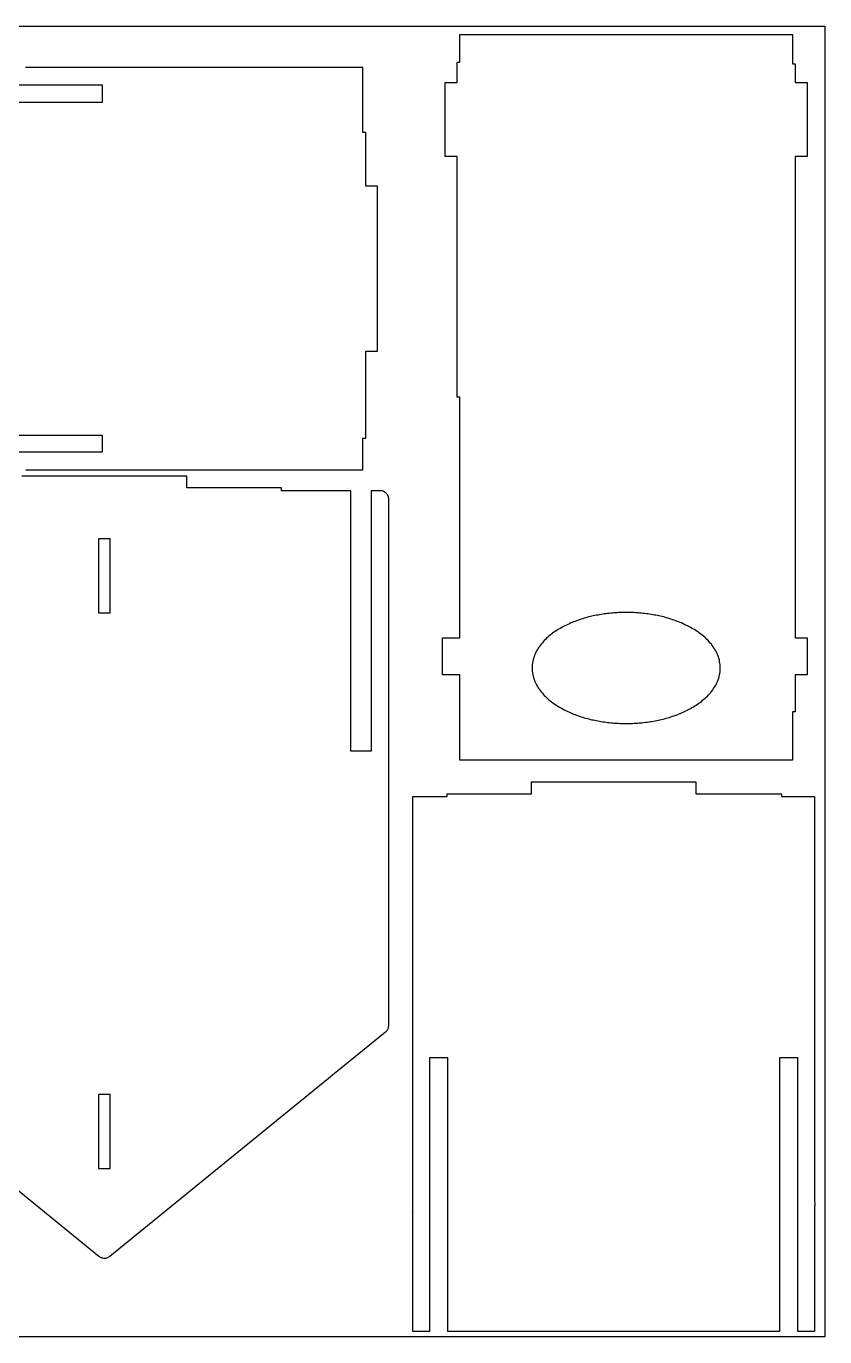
# Model space of a CAD drawing. Header units: millimetres. Extents: x 5 to 370, y 5 to 305.
# Drawn here: x 187.5 to 370, y 5 to 304.6 of the extents above; entities that cross this region are included whole.
import ezdxf

# ---------------------------------------------------------------- set-up
doc = ezdxf.new("R2010")
doc.units = ezdxf.units.MM
doc.layers.add('CUT', color=1, linetype='CONTINUOUS')

msp = doc.modelspace()

# ---------------------------------------------------------------- linework, layer by layer
at = {"layer": 'CUT'}
for points in [[(5, 5), (5, 304.6), (370.025, 304.6), (370.025, 5)], [(295.775, 136.85), (286.625, 136.85), (286.625, 156.3), (282.625, 156.3), (282.625, 164.75), (286.625, 164.75), (286.625, 219.225), (286.625, 219.825), (285.975, 219.825), (285.975, 220.425), (285.975, 274.825), (283.275, 274.825), (283.275, 291.75), (285.975, 291.75), (285.975, 295.75), (285.975, 296.35), (286.625, 296.35), (286.625, 296.95), (286.625, 302.725), (322.7, 302.725), (323.9, 302.725), (362.625, 302.725), (362.625, 296.625), (362.625, 296.025), (363.275, 296.025), (363.275, 295.425), (363.275, 291.75), (365.975, 291.75), (365.975, 274.825), (363.275, 274.825), (363.275, 215.575), (363.275, 214.375), (363.275, 164.75), (365.975, 164.75), (365.975, 156.3), (363.275, 156.3), (363.275, 148.45), (363.275, 147.85), (362.625, 147.85), (362.625, 147.25), (362.625, 136.85), (357.15, 136.85), (355.95, 136.85), (296.975, 136.85)], [(206.725, 170.5), (206.725, 187.425), (204.025, 187.425), (204.025, 170.5)], [(303.125, 157.9), (303.125, 157.525), (303.15, 157.15), (303.2, 156.775), (303.275, 156.4), (303.35, 156.05), (303.45, 155.675), (303.575, 155.325), (303.7, 154.975), (303.825, 154.65), (303.975, 154.325), (304.15, 154), (304.35, 153.675), (304.525, 153.35), (304.75, 153.05), (304.95, 152.75), (305.175, 152.475), (305.425, 152.175), (305.675, 151.9), (305.925, 151.625), (306.175, 151.375), (306.425, 151.125), (306.7, 150.875), (306.975, 150.625), (307.275, 150.4), (307.55, 150.175), (307.825, 149.975), (308.125, 149.75), (308.425, 149.55), (308.75, 149.35), (309.05, 149.15), (309.375, 148.95), (309.675, 148.775), (310, 148.6), (310.3, 148.425), (310.625, 148.25), (310.975, 148.1), (311.3, 147.925), (311.65, 147.775), (311.975, 147.625), (312.3, 147.5), (312.625, 147.35), (312.975, 147.225), (313.3, 147.1), (313.65, 146.975), (314, 146.85), (314.325, 146.75), (314.7, 146.625), (315.05, 146.525), (315.4, 146.425), (315.775, 146.325), (316.1, 146.25), (316.45, 146.15), (316.8, 146.075), (317.125, 146), (317.475, 145.925), (317.825, 145.85), (318.2, 145.775), (318.55, 145.725), (318.9, 145.65), (319.275, 145.6), (319.625, 145.55), (320, 145.5), (320.375, 145.45), (320.75, 145.4), (321.1, 145.375), (321.475, 145.325), (321.825, 145.3), (322.175, 145.275), (322.525, 145.25), (322.875, 145.25), (323.225, 145.225), (323.575, 145.225), (323.925, 145.2), (324.275, 145.2), (324.625, 145.2), (325, 145.2), (325.375, 145.2), (325.75, 145.225), (326.1, 145.225), (326.475, 145.25), (326.825, 145.275), (327.2, 145.3), (327.575, 145.325), (327.95, 145.35), (328.325, 145.375), (328.7, 145.425), (329.05, 145.475), (329.425, 145.525), (329.775, 145.575), (330.15, 145.625), (330.525, 145.675), (330.9, 145.75), (331.25, 145.825), (331.625, 145.875), (331.975, 145.95), (332.35, 146.05), (332.7, 146.125), (333.075, 146.225), (333.425, 146.3), (333.8, 146.4), (334.15, 146.5), (334.5, 146.6), (334.85, 146.725), (335.2, 146.85), (335.575, 146.95), (335.9, 147.075), (336.25, 147.2), (336.6, 147.35), (336.95, 147.475), (337.3, 147.625), (337.625, 147.775), (337.975, 147.925), (338.3, 148.1), (338.65, 148.25), (338.7, 148.3), (339.025, 148.45), (339.35, 148.625), (339.675, 148.825), (340, 149), (340.3, 149.2), (340.6, 149.4), (340.925, 149.6), (341.225, 149.825), (341.525, 150.025), (341.825, 150.25), (342.1, 150.5), (342.4, 150.725), (342.675, 150.975), (342.95, 151.225), (343.2, 151.475), (343.475, 151.75), (343.725, 152.025), (343.95, 152.3), (344.2, 152.6), (344.425, 152.9), (344.625, 153.2), (344.825, 153.525), (345.025, 153.825), (345.2, 154.15), (345.375, 154.5), (345.525, 154.825), (345.65, 155.175), (345.775, 155.525), (345.875, 155.9), (345.975, 156.25), (346.05, 156.625), (346.1, 157), (346.125, 157.375), (346.15, 157.725), (346.15, 157.9), (346.15, 158.275), (346.1, 158.65), (346.075, 159.025), (346, 159.375), (345.925, 159.75), (345.825, 160.125), (345.7, 160.475), (345.575, 160.8), (345.45, 161.15), (345.275, 161.475), (345.125, 161.8), (344.925, 162.125), (344.725, 162.425), (344.525, 162.75), (344.3, 163.025), (344.1, 163.325), (343.85, 163.6), (343.6, 163.875), (343.35, 164.15), (343.1, 164.425), (342.825, 164.675), (342.575, 164.9), (342.275, 165.15), (342, 165.4), (341.725, 165.6), (341.425, 165.825), (341.15, 166.05), (340.85, 166.25), (340.525, 166.45), (340.225, 166.65), (339.9, 166.85), (339.6, 167.025), (339.275, 167.2), (338.95, 167.375), (338.625, 167.525), (338.3, 167.7), (337.975, 167.85), (337.625, 168), (337.275, 168.175), (336.975, 168.3), (336.625, 168.425), (336.3, 168.55), (335.975, 168.7), (335.625, 168.8), (335.275, 168.925), (334.925, 169.05), (334.575, 169.15), (334.225, 169.25), (333.875, 169.375), (333.5, 169.475), (333.175, 169.55), (332.825, 169.65), (332.475, 169.725), (332.125, 169.8), (331.775, 169.875), (331.425, 169.95), (331.075, 170), (330.725, 170.075), (330.375, 170.125), (330, 170.2), (329.65, 170.25), (329.275, 170.3), (328.9, 170.35), (328.525, 170.375), (328.15, 170.425), (327.775, 170.45), (327.45, 170.475), (327.1, 170.5), (326.75, 170.525), (326.4, 170.55), (326.05, 170.55), (325.7, 170.575), (325.35, 170.575), (325, 170.6), (324.625, 170.6), (324.275, 170.6), (323.925, 170.575), (323.575, 170.575), (323.225, 170.55), (322.875, 170.55), (322.525, 170.525), (322.175, 170.5), (321.825, 170.475), (321.475, 170.45), (321.1, 170.425), (320.75, 170.375), (320.375, 170.35), (320, 170.3), (319.625, 170.25), (319.275, 170.2), (318.9, 170.125), (318.55, 170.075), (318.2, 170), (317.825, 169.95), (317.475, 169.875), (317.125, 169.8), (316.8, 169.725), (316.45, 169.65), (316.1, 169.55), (315.775, 169.475), (315.4, 169.375), (315.05, 169.25), (314.7, 169.15), (314.325, 169.05), (314, 168.925), (313.65, 168.8), (313.3, 168.7), (312.975, 168.55), (312.625, 168.425), (312.3, 168.3), (311.975, 168.175), (311.65, 168), (311.3, 167.85), (310.975, 167.7), (310.625, 167.525), (310.3, 167.375), (310, 167.2), (309.675, 167.025), (309.375, 166.85), (309.05, 166.65), (308.75, 166.45), (308.425, 166.25), (308.125, 166.05), (307.825, 165.825), (307.55, 165.6), (307.275, 165.4), (306.975, 165.15), (306.7, 164.9), (306.425, 164.675), (306.175, 164.425), (305.925, 164.15), (305.675, 163.875), (305.425, 163.6), (305.175, 163.325), (304.95, 163.025), (304.75, 162.75), (304.525, 162.425), (304.35, 162.125), (304.15, 161.8), (303.975, 161.475), (303.825, 161.15), (303.7, 160.8), (303.575, 160.475), (303.45, 160.125), (303.35, 159.75), (303.275, 159.375), (303.2, 159.025), (303.15, 158.65), (303.125, 158.275)], [(275.775, 34.725), (275.8, 33.4), (275.775, 33.475), (275.775, 33.35), (275.775, 32.975), (275.775, 32.625), (275.775, 32.25), (275.775, 31.875), (275.775, 31.525), (275.775, 31.15), (275.775, 30.775), (275.775, 30.425), (275.775, 30.05), (275.775, 29.675), (275.775, 29.325), (275.775, 28.95), (275.775, 28.575), (275.775, 28.225), (275.775, 27.85), (275.775, 27.5), (275.775, 27.125), (275.775, 26.75), (275.775, 26.4), (275.775, 26.025), (275.775, 25.65), (275.775, 25.3), (275.775, 24.925), (275.775, 24.55), (275.775, 24.2), (275.775, 23.825), (275.775, 23.45), (275.775, 23.1), (275.775, 22.725), (275.775, 22.35), (275.775, 22), (275.775, 21.625), (275.775, 21.25), (275.775, 20.9), (275.775, 20.525), (275.775, 20.175), (275.775, 19.8), (275.775, 19.425), (275.775, 19.075), (275.775, 18.7), (275.775, 18.325), (275.775, 17.975), (275.775, 17.6), (275.775, 17.225), (275.775, 16.875), (275.775, 16.5), (275.775, 16.15), (275.775, 15.775), (275.775, 15.4), (275.775, 15.05), (275.775, 14.675), (275.775, 14.3), (275.775, 13.95), (275.775, 13.575), (275.775, 13.225), (275.775, 12.85), (275.775, 12.475), (275.775, 12.125), (275.775, 11.75), (275.775, 11.375), (275.775, 11.025), (275.775, 10.65), (275.775, 10.3), (275.775, 9.925), (275.775, 9.55), (275.775, 9.2), (275.775, 8.825), (275.775, 8.475), (275.775, 8.1), (275.775, 7.725), (275.775, 7.375), (275.775, 7), (275.775, 6.65), (275.775, 6.275), (279.775, 6.275), (279.775, 68.875), (283.775, 68.875), (283.775, 6.275), (290.775, 6.275), (291.975, 6.275), (355.95, 6.275), (357.15, 6.275), (359.775, 6.275), (359.775, 68.875), (363.775, 68.875), (363.775, 6.275), (367.775, 6.275), (367.775, 6.375), (367.775, 6.725), (367.775, 7.1), (367.775, 7.475), (367.775, 7.825), (367.775, 8.2), (367.775, 8.55), (367.775, 8.925), (367.775, 9.3), (367.775, 9.65), (367.775, 10.025), (367.775, 10.375), (367.775, 10.75), (367.775, 11.125), (367.775, 11.475), (367.775, 11.85), (367.775, 12.2), (367.775, 12.575), (367.775, 12.95), (367.775, 13.3), (367.775, 13.675), (367.775, 14.05), (367.775, 14.4), (367.775, 14.775), (367.775, 15.125), (367.775, 15.5), (367.775, 15.875), (367.775, 16.225), (367.775, 16.6), (367.775, 16.975), (367.775, 17.325), (367.775, 17.7), (367.775, 18.05), (367.775, 18.425), (367.775, 18.8), (367.775, 19.15), (367.775, 19.525), (367.775, 19.9), (367.775, 20.25), (367.775, 20.625), (367.775, 21), (367.775, 21.35), (367.775, 21.725), (367.775, 22.1), (367.775, 22.45), (367.775, 22.825), (367.775, 23.175), (367.775, 23.55), (367.775, 23.925), (367.775, 24.275), (367.775, 24.65), (367.775, 25.025), (367.775, 25.375), (367.775, 25.75), (367.775, 26.125), (367.775, 26.475), (367.775, 26.85), (367.775, 27.225), (367.775, 27.575), (367.775, 27.95), (367.775, 28.325), (367.775, 28.675), (367.775, 29.05), (367.775, 29.425), (367.775, 29.775), (367.775, 30.15), (367.775, 30.525), (367.775, 30.875), (367.775, 31.25), (367.775, 31.6), (367.775, 31.975), (367.775, 32.35), (367.775, 32.7), (367.775, 33.075), (367.775, 33.45), (367.775, 33.8), (367.775, 34.175), (367.775, 34.55), (367.775, 34.9), (367.775, 35.05), (367.8, 34.975), (367.775, 36.275), (367.775, 36.375), (367.775, 36.75), (367.775, 37.1), (367.775, 37.475), (367.775, 37.85), (367.775, 38.2), (367.775, 38.575), (367.775, 38.95), (367.775, 39.3), (367.775, 39.675), (367.775, 40.05), (367.775, 40.4), (367.775, 40.775), (367.775, 41.15), (367.775, 41.5), (367.775, 41.875), (367.775, 42.225), (367.775, 42.6), (367.775, 42.975), (367.775, 43.325), (367.775, 43.7), (367.775, 44.075), (367.775, 44.425), (367.775, 44.8), (367.775, 45.175), (367.775, 45.525), (367.775, 45.9), (367.775, 46.275), (367.775, 46.625), (367.775, 47), (367.775, 47.35), (367.775, 47.725), (367.775, 48.1), (367.775, 48.45), (367.775, 48.825), (367.775, 49.2), (367.775, 49.55), (367.775, 49.925), (367.775, 50.3), (367.775, 50.65), (367.775, 51.025), (367.775, 51.375), (367.775, 51.75), (367.775, 52.125), (367.775, 52.475), (367.775, 52.85), (367.775, 53.2), (367.775, 53.575), (367.775, 53.95), (367.775, 54.3), (367.775, 54.675), (367.775, 55.05), (367.775, 55.4), (367.775, 55.775), (367.775, 56.125), (367.775, 56.5), (367.775, 56.875), (367.775, 57.225), (367.775, 57.6), (367.775, 57.95), (367.775, 58.325), (367.775, 58.7), (367.775, 59.05), (367.775, 59.425), (367.775, 59.775), (367.775, 60.15), (367.775, 60.5), (367.775, 60.875), (367.775, 61.25), (367.775, 61.6), (367.775, 61.975), (367.775, 62.325), (367.775, 62.7), (367.775, 63.05), (367.775, 63.425), (367.775, 63.8), (367.775, 64.15), (367.775, 64.525), (367.775, 64.875), (367.775, 65.25), (367.775, 65.6), (367.775, 65.975), (367.775, 66.325), (367.775, 66.7), (367.775, 67.075), (367.775, 67.425), (367.775, 67.8), (367.775, 68.15), (367.775, 68.525), (367.775, 68.875), (367.775, 69.25), (367.775, 69.6), (367.775, 69.975), (367.775, 70.325), (367.775, 70.7), (367.775, 71.05), (367.775, 71.425), (367.775, 71.775), (367.775, 72.15), (367.775, 72.5), (367.775, 72.875), (367.775, 73.225), (367.775, 73.6), (367.775, 73.95), (367.775, 74.325), (367.775, 74.675), (367.775, 75.05), (367.775, 75.4), (367.775, 75.775), (367.775, 76.125), (367.775, 76.5), (367.775, 76.85), (367.775, 77.225), (367.775, 77.575), (367.775, 77.925), (367.775, 78.3), (367.775, 78.65), (367.775, 79.025), (367.775, 79.375), (367.775, 79.75), (367.775, 80.1), (367.775, 80.45), (367.775, 80.825), (367.775, 81.175), (367.775, 81.55), (367.775, 81.9), (367.775, 82.275), (367.775, 82.625), (367.775, 82.975), (367.775, 83.35), (367.775, 83.7), (367.775, 84.075), (367.775, 84.425), (367.775, 84.775), (367.775, 85.15), (367.775, 85.5), (367.775, 85.85), (367.775, 86.225), (367.775, 86.575), (367.775, 86.95), (367.775, 87.3), (367.775, 87.65), (367.775, 88.025), (367.775, 88.375), (367.775, 88.725), (367.775, 89.1), (367.775, 89.45), (367.775, 89.8), (367.775, 90.175), (367.775, 90.525), (367.775, 90.875), (367.775, 91.25), (367.775, 91.6), (367.775, 91.95), (367.775, 92.3), (367.775, 92.675), (367.775, 93.025), (367.775, 93.375), (367.775, 93.75), (367.775, 94.1), (367.775, 94.45), (367.775, 94.8), (367.775, 95.175), (367.775, 95.525), (367.775, 95.875), (367.775, 96.225), (367.775, 96.6), (367.775, 96.95), (367.775, 97.3), (367.775, 97.65), (367.775, 98.025), (367.775, 98.375), (367.775, 98.725), (367.775, 99.075), (367.775, 99.425), (367.775, 99.8), (367.775, 100.15), (367.775, 100.5), (367.775, 100.85), (367.775, 101.2), (367.775, 101.575), (367.775, 101.925), (367.775, 102.275), (367.775, 102.625), (367.775, 102.975), (367.775, 103.325), (367.775, 103.675), (367.775, 104.05), (367.775, 104.4), (367.775, 104.75), (367.775, 105.1), (367.775, 105.45), (367.775, 105.8), (367.775, 106.15), (367.775, 106.5), (367.775, 106.875), (367.775, 107.225), (367.775, 107.575), (367.775, 107.925), (367.775, 108.275), (367.775, 108.625), (367.775, 108.975), (367.775, 109.325), (367.775, 109.675), (367.775, 110.025), (367.775, 110.375), (367.775, 110.725), (367.775, 111.075), (367.775, 111.425), (367.775, 111.775), (367.775, 112.125), (367.775, 112.475), (367.775, 112.825), (367.775, 113.175), (367.775, 113.525), (367.775, 113.875), (367.775, 114.225), (367.775, 114.575), (367.775, 114.675), (367.775, 115.875), (367.775, 115.975), (367.775, 116.325), (367.775, 116.675), (367.775, 117.025), (367.775, 117.375), (367.775, 117.725), (367.775, 118.05), (367.775, 118.4), (367.775, 118.75), (367.775, 119.1), (367.775, 119.45), (367.775, 119.8), (367.775, 120.15), (367.775, 120.5), (367.775, 120.825), (367.775, 121.175), (367.775, 121.525), (367.775, 121.875), (367.775, 122.225), (367.775, 122.575), (367.775, 122.9), (367.775, 123.25), (367.775, 123.6), (367.775, 123.95), (367.775, 124.3), (367.775, 124.625), (367.775, 124.975), (367.775, 125.325), (367.775, 125.675), (367.775, 126), (367.775, 126.35), (367.775, 126.7), (367.775, 127.05), (367.775, 127.375), (367.775, 127.725), (367.775, 128.075), (367.775, 128.4), (360.775, 128.4), (360.188, 128.4), (360.188, 129.05), (359.6, 129.05), (340.65, 129.05), (340.65, 131.75), (302.925, 131.75), (302.925, 129.05), (284.275, 129.05), (283.675, 129.05), (283.675, 128.4), (283.075, 128.4), (275.775, 128.4), (275.775, 128.325), (275.775, 127.975), (275.775, 127.625), (275.775, 127.3), (275.775, 126.95), (275.775, 126.6), (275.775, 126.275), (275.775, 125.925), (275.775, 125.575), (275.775, 125.225), (275.775, 124.9), (275.775, 124.55), (275.775, 124.2), (275.775, 123.85), (275.775, 123.5), (275.775, 123.175), (275.775, 122.825), (275.775, 122.475), (275.775, 122.125), (275.775, 121.775), (275.775, 121.45), (275.775, 121.1), (275.775, 120.75), (275.775, 120.4), (275.775, 120.05), (275.775, 119.7), (275.775, 119.35), (275.775, 119.025), (275.775, 118.675), (275.775, 118.325), (275.775, 117.975), (275.775, 117.625), (275.775, 117.275), (275.775, 116.925), (275.775, 116.575), (275.775, 116.225), (275.775, 115.875), (275.775, 115.525), (275.775, 115.175), (275.775, 114.825), (275.775, 114.5), (275.775, 114.15), (275.775, 113.8), (275.775, 113.45), (275.775, 113.1), (275.775, 112.75), (275.775, 112.4), (275.775, 112.05), (275.775, 111.7), (275.775, 111.35), (275.775, 111), (275.775, 110.65), (275.775, 110.3), (275.775, 109.925), (275.775, 109.575), (275.775, 109.225), (275.775, 108.875), (275.775, 108.525), (275.775, 108.175), (275.775, 107.825), (275.775, 107.475), (275.775, 107.125), (275.775, 106.775), (275.775, 106.675), (275.775, 105.475), (275.775, 105.35), (275.775, 105), (275.775, 104.65), (275.775, 104.3), (275.775, 103.95), (275.775, 103.6), (275.775, 103.25), (275.775, 102.9), (275.775, 102.525), (275.775, 102.175), (275.775, 101.825), (275.775, 101.475), (275.775, 101.125), (275.775, 100.775), (275.775, 100.4), (275.775, 100.05), (275.775, 99.7), (275.775, 99.35), (275.775, 99), (275.775, 98.625), (275.775, 98.275), (275.775, 97.925), (275.775, 97.575), (275.775, 97.2), (275.775, 96.85), (275.775, 96.5), (275.775, 96.15), (275.775, 95.8), (275.775, 95.425), (275.775, 95.075), (275.775, 94.725), (275.775, 94.35), (275.775, 94), (275.775, 93.65), (275.775, 93.3), (275.775, 92.925), (275.775, 92.575), (275.775, 92.225), (275.775, 91.85), (275.775, 91.5), (275.775, 91.15), (275.775, 90.8), (275.775, 90.425), (275.775, 90.075), (275.775, 89.725), (275.775, 89.35), (275.775, 89), (275.775, 88.65), (275.775, 88.275), (275.775, 87.925), (275.775, 87.575), (275.775, 87.2), (275.775, 86.85), (275.775, 86.5), (275.775, 86.125), (275.775, 85.775), (275.775, 85.4), (275.775, 85.05), (275.775, 84.7), (275.775, 84.325), (275.775, 83.975), (275.775, 83.6), (275.775, 83.25), (275.775, 82.9), (275.775, 82.525), (275.775, 82.175), (275.775, 81.8), (275.775, 81.45), (275.775, 81.1), (275.775, 80.725), (275.775, 80.375), (275.775, 80), (275.775, 79.65), (275.775, 79.275), (275.775, 78.925), (275.775, 78.575), (275.775, 78.2), (275.775, 77.85), (275.775, 77.475), (275.775, 77.125), (275.775, 76.75), (275.775, 76.4), (275.775, 76.025), (275.775, 75.675), (275.775, 75.3), (275.775, 74.95), (275.775, 74.6), (275.775, 74.225), (275.775, 73.875), (275.775, 73.5), (275.775, 73.15), (275.775, 72.775), (275.775, 72.425), (275.775, 72.05), (275.775, 71.7), (275.775, 71.325), (275.775, 70.975), (275.775, 70.6), (275.775, 70.25), (275.775, 69.875), (275.775, 69.525), (275.775, 69.15), (275.775, 68.775), (275.775, 68.425), (275.775, 68.05), (275.775, 67.7), (275.775, 67.325), (275.775, 66.975), (275.775, 66.6), (275.775, 66.25), (275.775, 65.875), (275.775, 65.525), (275.775, 65.15), (275.775, 64.8), (275.775, 64.425), (275.775, 64.05), (275.775, 63.7), (275.775, 63.325), (275.775, 62.975), (275.775, 62.6), (275.775, 62.25), (275.775, 61.875), (275.775, 61.5), (275.775, 61.15), (275.775, 60.775), (275.775, 60.425), (275.775, 60.05), (275.775, 59.7), (275.775, 59.325), (275.775, 58.95), (275.775, 58.6), (275.775, 58.225), (275.775, 57.875), (275.775, 57.5), (275.775, 57.125), (275.775, 56.775), (275.775, 56.4), (275.775, 56.05), (275.775, 55.675), (275.775, 55.3), (275.775, 54.95), (275.775, 54.575), (275.775, 54.225), (275.775, 53.85), (275.775, 53.475), (275.775, 53.125), (275.775, 52.75), (275.775, 52.375), (275.775, 52.025), (275.775, 51.65), (275.775, 51.3), (275.775, 50.925), (275.775, 50.55), (275.775, 50.2), (275.775, 49.825), (275.775, 49.475), (275.775, 49.1), (275.775, 48.725), (275.775, 48.375), (275.775, 48), (275.775, 47.625), (275.775, 47.275), (275.775, 46.9), (275.775, 46.525), (275.775, 46.175), (275.775, 45.8), (275.775, 45.45), (275.775, 45.075), (275.775, 44.7), (275.775, 44.35), (275.775, 43.975), (275.775, 43.6), (275.775, 43.25), (275.775, 42.875), (275.775, 42.5), (275.775, 42.15), (275.775, 41.775), (275.775, 41.4), (275.775, 41.05), (275.775, 40.675), (275.775, 40.3), (275.775, 39.95), (275.775, 39.575), (275.775, 39.225), (275.775, 38.85), (275.775, 38.475), (275.775, 38.125), (275.775, 37.75), (275.775, 37.375), (275.775, 37.025), (275.775, 36.65), (275.775, 36.275), (275.775, 35.925), (275.775, 35.55), (275.775, 35.175), (275.775, 34.825)], [(206.725, 43.5), (206.725, 60.425), (204.025, 60.425), (204.025, 43.5)]]:
    msp.add_lwpolyline(points, close=True, dxfattribs=at)
for points in [[(187.425, 203.15), (187.8, 203.15), (188.15, 203.15), (188.525, 203.15), (188.875, 203.15), (189.25, 203.15), (189.625, 203.15), (189.975, 203.15), (190.35, 203.15), (190.725, 203.15), (191.075, 203.15), (191.45, 203.15), (191.8, 203.15), (192.175, 203.15), (192.55, 203.15), (192.9, 203.15), (193.275, 203.15), (193.625, 203.15), (194, 203.15), (194.375, 203.15), (194.725, 203.15), (195.1, 203.15), (195.45, 203.15), (195.825, 203.15), (196.175, 203.15), (196.55, 203.15), (196.925, 203.15), (197.275, 203.15), (197.65, 203.15), (198, 203.15), (198.375, 203.15), (198.75, 203.15), (199.1, 203.15), (199.475, 203.15), (199.825, 203.15), (200.2, 203.15), (200.55, 203.15), (200.925, 203.15), (201.275, 203.15), (201.65, 203.15), (202.025, 203.15), (202.375, 203.15), (202.75, 203.15), (203.1, 203.15), (203.475, 203.15), (203.825, 203.15), (204.2, 203.15), (204.55, 203.15), (204.925, 203.15), (205.275, 203.15), (205.65, 203.15), (206, 203.15), (206.375, 203.15), (206.725, 203.15), (207.1, 203.15), (207.45, 203.15), (207.825, 203.15), (208.175, 203.15), (208.55, 203.15), (208.9, 203.15), (209.275, 203.15), (209.625, 203.15), (210, 203.15), (210.35, 203.15), (210.725, 203.15), (211.075, 203.15), (211.45, 203.15), (211.8, 203.15), (212.025, 203.15), (213.05, 203.15), (213.25, 203.15), (213.625, 203.15), (213.975, 203.15), (214.325, 203.15), (214.7, 203.15), (215.05, 203.15), (215.425, 203.15), (215.775, 203.15), (216.15, 203.15), (216.5, 203.15), (216.875, 203.15), (217.225, 203.15), (217.575, 203.15), (217.95, 203.15), (218.3, 203.15), (218.675, 203.15), (219.025, 203.15), (219.375, 203.15), (219.75, 203.15), (220.1, 203.15), (220.475, 203.15), (220.825, 203.15), (221.175, 203.15), (221.55, 203.15), (221.9, 203.15), (222.25, 203.15), (222.625, 203.15), (222.975, 203.15), (223.35, 203.15), (223.7, 203.15), (224.05, 203.15), (224.425, 203.15), (224.775, 203.15), (225.125, 203.15), (225.5, 203.15), (225.85, 203.15), (226.2, 203.15), (226.575, 203.15), (226.925, 203.15), (227.275, 203.15), (227.625, 203.15), (228, 203.15), (228.35, 203.15), (228.7, 203.15), (229.075, 203.15), (229.425, 203.15), (229.775, 203.15), (230.15, 203.15), (230.5, 203.15), (230.85, 203.15), (231.2, 203.15), (231.575, 203.15), (231.925, 203.15), (232.275, 203.15), (232.625, 203.15), (233, 203.15), (233.35, 203.15), (233.7, 203.15), (234.05, 203.15), (234.4, 203.15), (234.775, 203.15), (235.125, 203.15), (235.475, 203.15), (235.675, 203.15), (236.4, 203.15), (236.55, 203.15), (236.9, 203.15), (237.25, 203.15), (237.6, 203.15), (237.95, 203.15), (238.325, 203.15), (238.675, 203.15), (239.025, 203.15), (239.375, 203.15), (239.725, 203.15), (240.075, 203.15), (240.425, 203.15), (240.775, 203.15), (241.15, 203.15), (241.5, 203.15), (241.85, 203.15), (242.2, 203.15), (242.55, 203.15), (242.9, 203.15), (243.25, 203.15), (243.6, 203.15), (243.95, 203.15), (244.3, 203.15), (244.675, 203.15), (245.025, 203.15), (245.375, 203.15), (245.725, 203.15), (246.075, 203.15), (246.425, 203.15), (246.775, 203.15), (247.125, 203.15), (247.475, 203.15), (247.825, 203.15), (248.175, 203.15), (248.525, 203.15), (248.875, 203.15), (249.225, 203.15), (249.575, 203.15), (249.925, 203.15), (250.275, 203.15), (250.625, 203.15), (250.975, 203.15), (251.325, 203.15), (251.675, 203.15), (252.025, 203.15), (252.35, 203.15), (252.7, 203.15), (253.05, 203.15), (253.4, 203.15), (253.75, 203.15), (254.1, 203.15), (254.45, 203.15), (254.8, 203.15), (255.15, 203.15), (255.5, 203.15), (255.825, 203.15), (256.175, 203.15), (256.525, 203.15), (256.875, 203.15), (257.225, 203.15), (257.575, 203.15), (257.925, 203.15), (258.25, 203.15), (258.6, 203.15), (258.95, 203.15), (259.3, 203.15), (259.65, 203.15), (259.975, 203.15), (260.325, 203.15), (260.675, 203.15), (261.025, 203.15), (261.35, 203.15), (261.7, 203.15), (262.05, 203.15), (262.4, 203.15), (262.725, 203.15), (263.075, 203.15), (263.425, 203.15), (263.775, 203.15), (264.1, 203.15), (264.45, 203.15), (264.45, 209.85), (264.45, 210.45), (265.1, 210.45), (265.1, 211.05), (265.1, 230.3), (267.8, 230.3), (267.8, 268.025), (265.1, 268.025), (265.1, 279.7), (265.1, 280.3), (264.45, 280.3), (264.45, 280.9), (264.45, 295.15), (264.375, 295.15), (264.025, 295.15), (263.675, 295.15), (263.325, 295.15), (263, 295.15), (262.65, 295.15), (262.3, 295.15), (261.95, 295.15), (261.625, 295.15), (261.275, 295.15), (260.925, 295.15), (260.575, 295.15), (260.25, 295.15), (259.9, 295.15), (259.55, 295.15), (259.2, 295.15), (258.85, 295.15), (258.525, 295.15), (258.175, 295.15), (257.825, 295.15), (257.475, 295.15), (257.125, 295.15), (256.775, 295.15), (256.45, 295.15), (256.1, 295.15), (255.75, 295.15), (255.4, 295.15), (255.05, 295.15), (254.7, 295.15), (254.35, 295.15), (254.225, 295.15), (253.525, 295.15), (253.325, 295.15), (252.975, 295.15), (252.625, 295.15), (252.275, 295.15), (251.925, 295.15), (251.575, 295.15), (251.225, 295.15), (250.875, 295.15), (250.525, 295.15), (250.175, 295.15), (249.825, 295.15), (249.475, 295.15), (249.125, 295.15), (248.775, 295.15), (248.425, 295.15), (248.075, 295.15), (247.725, 295.15), (247.375, 295.15), (247.025, 295.15), (246.675, 295.15), (246.325, 295.15), (245.975, 295.15), (245.625, 295.15), (245.275, 295.15), (244.925, 295.15), (244.575, 295.15), (244.225, 295.15), (243.875, 295.15), (243.525, 295.15), (243.175, 295.15), (242.825, 295.15), (242.45, 295.15), (242.1, 295.15), (241.75, 295.15), (241.4, 295.15), (241.05, 295.15), (240.7, 295.15), (240.35, 295.15), (240, 295.15), (239.625, 295.15), (239.275, 295.15), (238.925, 295.15), (238.575, 295.15), (238.225, 295.15), (237.875, 295.15), (237.525, 295.15), (237.15, 295.15), (236.8, 295.15), (236.45, 295.15), (236.1, 295.15), (235.75, 295.15), (235.375, 295.15), (235.025, 295.15), (234.675, 295.15), (234.325, 295.15), (233.975, 295.15), (233.6, 295.15), (233.25, 295.15), (232.9, 295.15), (232.55, 295.15), (232.175, 295.15), (231.825, 295.15), (231.475, 295.15), (231.125, 295.15), (230.75, 295.15), (230.4, 295.15), (230.05, 295.15), (229.7, 295.15), (229.325, 295.15), (228.975, 295.15), (228.625, 295.15), (228.25, 295.15), (227.9, 295.15), (227.55, 295.15), (227.2, 295.15), (226.825, 295.15), (226.475, 295.15), (226.125, 295.15), (225.75, 295.15), (225.4, 295.15), (225.05, 295.15), (224.675, 295.15), (224.325, 295.15), (223.975, 295.15), (223.6, 295.15), (223.25, 295.15), (222.875, 295.15), (222.525, 295.15), (222.175, 295.15), (221.8, 295.15), (221.45, 295.15), (221.1, 295.15), (220.725, 295.15), (220.375, 295.15), (220, 295.15), (219.65, 295.15), (219.3, 295.15), (219.075, 295.15), (218.775, 295.15), (218.575, 295.15), (218.2, 295.15), (217.85, 295.15), (217.5, 295.15), (217.125, 295.15), (216.775, 295.15), (216.4, 295.15), (216.1, 295.15), (215.8, 295.15), (215.7, 295.15), (215.325, 295.15), (214.975, 295.15), (214.6, 295.15), (214.25, 295.15), (213.875, 295.15), (213.525, 295.15), (213.15, 295.15), (212.8, 295.15), (212.45, 295.15), (212.075, 295.15), (211.725, 295.15), (211.35, 295.15), (211, 295.15), (210.625, 295.15), (210.275, 295.15), (210.05, 295.15), (209.4, 295.15), (209.175, 295.15), (208.825, 295.15), (208.45, 295.15), (208.25, 295.15), (207.95, 295.15), (207.725, 295.15), (207.375, 295.15), (207, 295.15), (206.65, 295.15), (206.275, 295.15), (205.925, 295.15), (205.55, 295.15), (205.2, 295.15), (204.825, 295.15), (204.475, 295.15), (204.1, 295.15), (203.725, 295.15), (203.375, 295.15), (203, 295.15), (202.65, 295.15), (202.275, 295.15), (201.925, 295.15), (201.55, 295.15), (201.2, 295.15), (200.825, 295.15), (200.475, 295.15), (200.1, 295.15), (199.725, 295.15), (199.375, 295.15), (199, 295.15), (198.65, 295.15), (198.275, 295.15), (197.925, 295.15), (197.55, 295.15), (197.175, 295.15), (196.825, 295.15), (196.45, 295.15), (196.1, 295.15), (195.725, 295.15), (195.375, 295.15), (195, 295.15), (194.625, 295.15), (194.275, 295.15), (193.9, 295.15), (193.55, 295.15), (193.175, 295.15), (192.8, 295.15), (192.45, 295.15), (192.075, 295.15), (191.725, 295.15), (191.35, 295.15), (190.975, 295.15), (190.625, 295.15), (190.25, 295.15), (189.9, 295.15), (189.525, 295.15), (189.15, 295.15), (188.8, 295.15), (188.425, 295.15), (188.075, 295.15), (187.7, 295.15), (187.325, 295.15)], [(142.325, 291.174), (204.9, 291.174), (204.9, 289.525), (204.9, 289.313), (204.9, 288.175), (204.9, 288.1), (204.9, 287.15), (142.325, 287.15)], [(142.325, 211.15), (204.9, 211.15), (204.9, 210.525), (204.9, 210.45), (204.9, 209.1), (204.9, 208.925), (204.9, 207.232), (142.325, 207.232)], [(161.35, 58.25), (204.125, 23.425), (204.275, 23.325), (204.45, 23.225), (204.625, 23.125), (204.8, 23.075), (204.975, 23.025), (205.175, 23), (205.35, 22.975), (205.55, 23), (205.725, 23), (205.925, 23.05), (206.1, 23.125), (206.275, 23.2), (206.45, 23.275), (206.6, 23.4), (206.65, 23.425), (256.6, 64.1), (257.525, 64.85), (269.65, 74.725), (269.75, 74.8), (269.825, 74.9), (269.925, 75), (270, 75.075), (270.075, 75.175), (270.125, 75.3), (270.2, 75.4), (270.25, 75.5), (270.275, 75.625), (270.325, 75.75), (270.35, 75.85), (270.375, 75.975), (270.375, 76.1), (270.375, 76.25), (270.375, 76.275), (270.375, 96.15), (270.375, 97.35), (270.375, 144.275), (270.375, 144.525), (270.375, 145.725), (270.375, 145.85), (270.375, 196.4), (270.375, 196.625), (270.325, 196.85), (270.275, 197.075), (270.2, 197.275), (270.075, 197.45), (269.95, 197.625), (269.825, 197.8), (269.65, 197.95), (269.5, 198.075), (269.3, 198.175), (269.1, 198.275), (268.9, 198.35), (268.675, 198.375), (268.45, 198.4), (268.375, 198.4), (266.375, 198.4), (266.375, 138.875), (264.5, 138.875), (264.475, 138.875), (263.225, 138.875), (262.162, 138.875), (261.669, 138.875), (261.669, 198.4), (259.463, 198.4), (258.05, 198.4), (255.35, 198.4), (255.05, 198.4), (246.475, 198.4), (245.875, 198.4), (245.875, 199.05), (245.275, 199.05), (224.25, 199.05), (224.25, 201.75), (186.525, 201.75)]]:
    msp.add_lwpolyline(points, dxfattribs=at)

doc.saveas('drawing.dxf')
